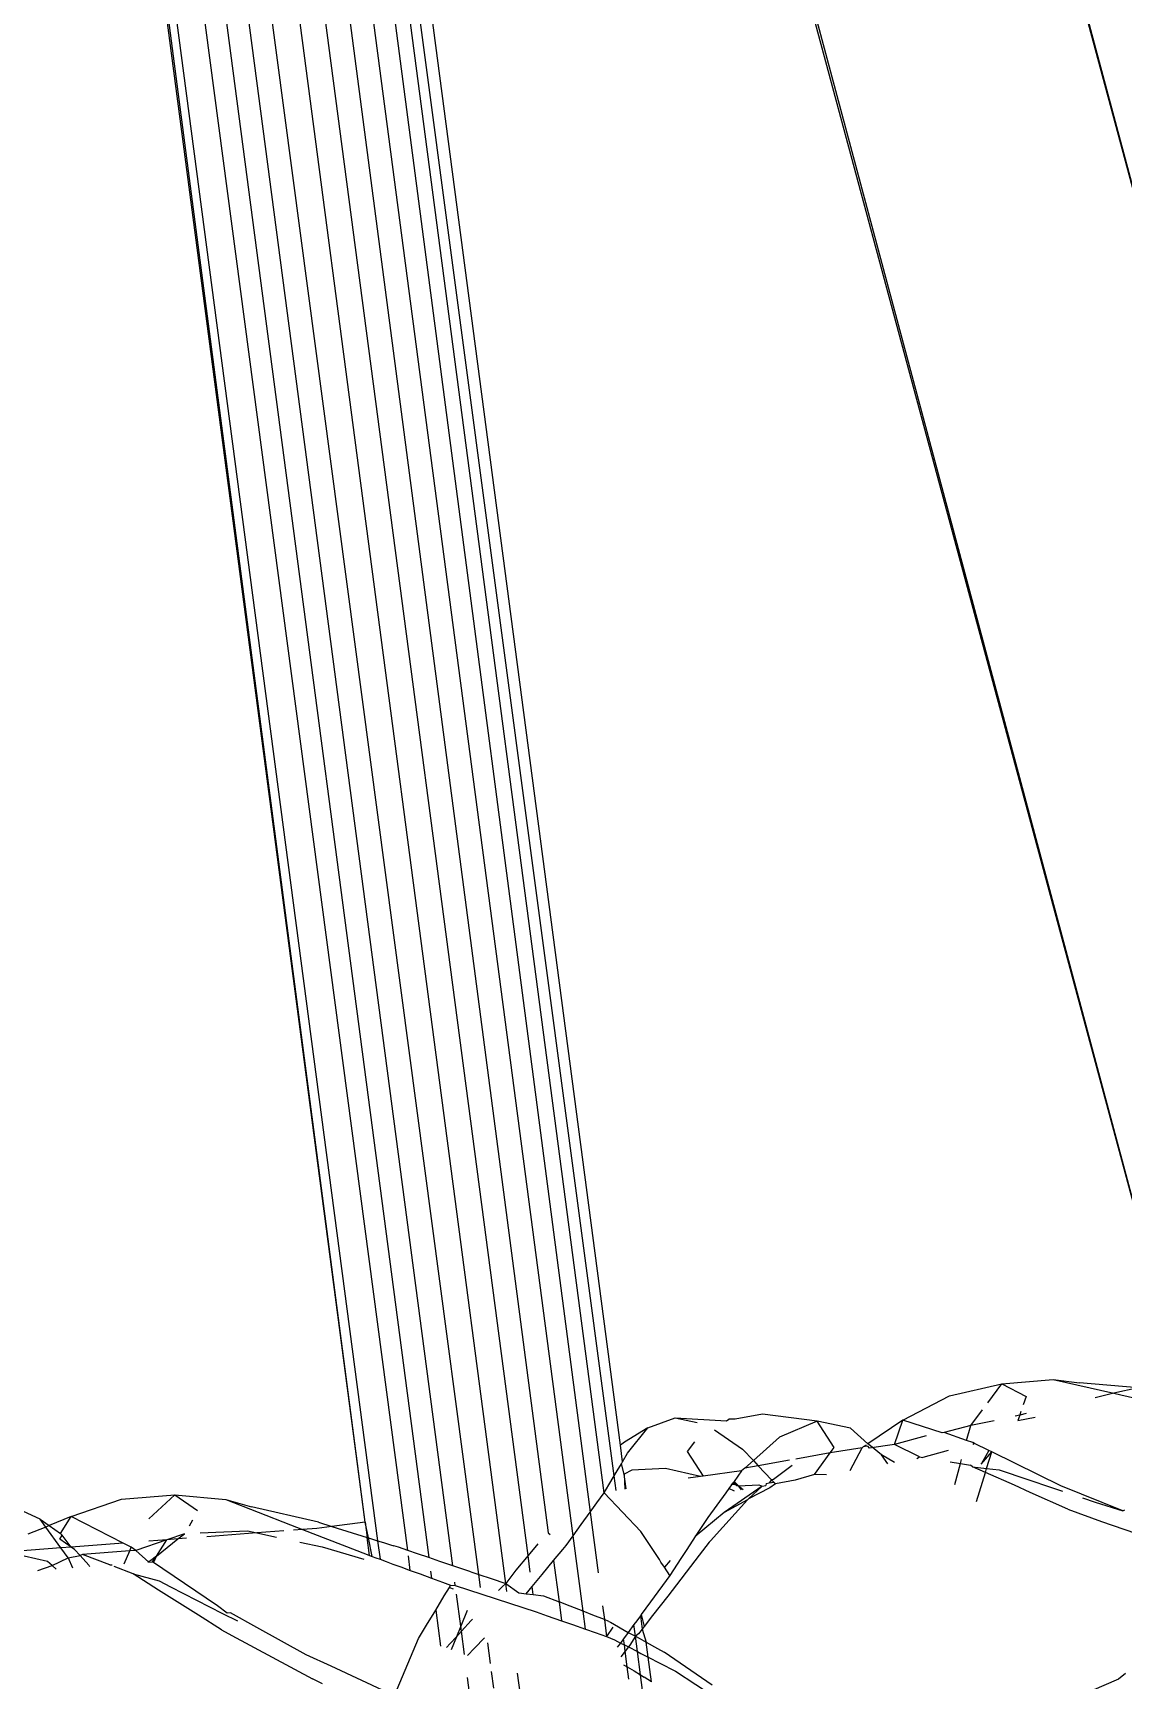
# Model space of a CAD drawing. Header units: inches. Extents: x 3324238 to 135265466, y -1036581 to 20094598.
# Drawn here: x 3354734.717 to 3354735.562, y -519091.493 to -519090.216 of the extents above; entities that cross this region are included whole.
import ezdxf

# ---------------------------------------------------------------- set-up
doc = ezdxf.new("R2010")
doc.units = ezdxf.units.IN
doc.header["$MEASUREMENT"] = 0

msp = doc.modelspace()

# ---------------------------------------------------------------- linework, layer by layer
for p, q in [((3354735.3445, -519089.4975, 0.0027), (3354735.796, -519091.1815, 0.0027)), ((3354735.796, -519091.1815, 0.0027), (3354735.3455, -519089.4975, 0.0027)), ((3354735.6064, -519091.2584, 0.0027), (3354735.1386, -519089.5201, 0.0027)), ((3354735.6064, -519091.2584, 0.0027), (3354735.14, -519089.5146, 0.0027)), ((3354734.779, -519089.5395, 0.0027), (3354735.0239, -519091.3977, 0.0027)), ((3354735.0425, -519091.404, 0.0027), (3354734.7975, -519089.5453, 0.0027)), ((3354734.7431, -519089.5588, 0.0027), (3354734.9843, -519091.3846, 0.0027)), ((3354735.0076, -519091.3921, 0.0027), (3354734.7636, -519089.55, 0.0027)), ((3354735.0627, -519091.4108, 0.0027), (3354734.8158, -519089.551, 0.0027)), ((3354735.0837, -519091.4177, 0.0027), (3354734.8386, -519089.5582, 0.0027)), ((3354735.1009, -519091.396, 0.0027), (3354734.8595, -519089.5648, 0.0027)), ((3354734.8797, -519089.5714, 0.0027), (3354735.1164, -519091.3785, 0.0027)), ((3354734.9746, -519091.3703, 0.0027), (3354734.7413, -519089.5856, 0.0027)), ((3354735.1359, -519091.3807, 0.0027), (3354734.8983, -519089.578, 0.0027)), ((3354734.9163, -519089.5845, 0.0027), (3354735.1491, -519091.3624, 0.0027)), ((3354734.9746, -519091.3703, 0.0027), (3354734.7397, -519089.5882, 0.0027)), ((3354735.1599, -519091.3474, 0.0027), (3354734.928, -519089.5874, 0.0027)), ((3354735.1677, -519091.3342, 0.0027), (3354734.9349, -519089.5871, 0.0027)), ((3354735.1724, -519091.3104, 0.0027), (3354734.9466, -519089.5976, 0.0027)), ((3354735.4276, -519091.2723, 0.0027), (3354735.4681, -519091.263, 0.0027)), ((3354735.4572, -519091.2776, 0.0027), (3354735.4681, -519091.263, 0.0027)), ((3354735.4681, -519091.263, 0.0027), (3354735.5079, -519091.2595, 0.0027)), ((3354735.4681, -519091.263, 0.0027), (3354735.4869, -519091.2727, 0.0027)), ((3354735.5079, -519091.2595, 0.0027), (3354735.5283, -519091.2623, 0.0027)), ((3354735.5079, -519091.2595, 0.0027), (3354735.5548, -519091.2703, 0.0027)), ((3354735.5737, -519091.266, 0.0027), (3354735.5283, -519091.2623, 0.0027)), ((3354735.5548, -519091.2703, 0.0027), (3354735.5404, -519091.2737, 0.0027)), ((3354735.5737, -519091.266, 0.0027), (3354735.5548, -519091.2703, 0.0027)), ((3354735.5548, -519091.2703, 0.0027), (3354735.5604, -519091.2716, 0.0027)), ((3354735.3914, -519091.2912, 0.0027), (3354735.4276, -519091.2723, 0.0027)), ((3354735.444, -519091.2953, 0.0027), (3354735.4531, -519091.2831, 0.0027)), ((3354735.4869, -519091.2727, 0.0027), (3354735.4847, -519091.2793, 0.0027)), ((3354735.5604, -519091.2716, 0.0027), (3354735.6122, -519091.2835, 0.0027)), ((3354735.1938, -519091.2972, 0.0027), (3354735.2148, -519091.2894, 0.0027)), ((3354735.2148, -519091.2894, 0.0027), (3354735.232, -519091.293, 0.0027)), ((3354735.2148, -519091.2894, 0.0027), (3354735.2546, -519091.2917, 0.0027)), ((3354735.2546, -519091.2917, 0.0027), (3354735.2565, -519091.2903, 0.0027)), ((3354735.2614, -519091.2904, 0.0027), (3354735.2565, -519091.2903, 0.0027)), ((3354735.2826, -519091.2864, 0.0027), (3354735.2614, -519091.2904, 0.0027)), ((3354735.3249, -519091.2919, 0.0027), (3354735.2826, -519091.2864, 0.0027)), ((3354735.3249, -519091.2919, 0.0027), (3354735.2957, -519091.3043, 0.0027)), ((3354735.3382, -519091.3122, 0.0027), (3354735.3249, -519091.2919, 0.0027)), ((3354735.3507, -519091.2974, 0.0027), (3354735.3249, -519091.2919, 0.0027)), ((3354735.3914, -519091.2912, 0.0027), (3354735.3641, -519091.3096, 0.0027)), ((3354735.385, -519091.3101, 0.0027), (3354735.3914, -519091.2912, 0.0027)), ((3354735.4219, -519091.301, 0.0027), (3354735.3914, -519091.2912, 0.0027)), ((3354735.444, -519091.2953, 0.0027), (3354735.4234, -519091.3007, 0.0027)), ((3354735.4408, -519091.307, 0.0027), (3354735.444, -519091.2953, 0.0027)), ((3354735.4621, -519091.2917, 0.0027), (3354735.444, -519091.2953, 0.0027)), ((3354735.4819, -519091.2872, 0.0027), (3354735.4783, -519091.288, 0.0027)), ((3354735.4819, -519091.2872, 0.0027), (3354735.4805, -519091.2913, 0.0027)), ((3354735.4805, -519091.2913, 0.0027), (3354735.4939, -519091.2888, 0.0027)), ((3354735.4829, -519091.2843, 0.0027), (3354735.4819, -519091.2872, 0.0027)), ((3354735.487, -519091.286, 0.0027), (3354735.4819, -519091.2872, 0.0027)), ((3354735.1755, -519091.3081, 0.0027), (3354735.1724, -519091.3104, 0.0027)), ((3354735.1938, -519091.2972, 0.0027), (3354735.1755, -519091.3081, 0.0027)), ((3354735.178, -519091.3168, 0.0027), (3354735.1938, -519091.2972, 0.0027)), ((3354735.23, -519091.3078, 0.0027), (3354735.2243, -519091.3155, 0.0027)), ((3354735.2455, -519091.2986, 0.0027), (3354735.267, -519091.3135, 0.0027)), ((3354735.2957, -519091.3043, 0.0027), (3354735.2755, -519091.3224, 0.0027)), ((3354735.3641, -519091.3096, 0.0027), (3354735.3507, -519091.2974, 0.0027)), ((3354735.4094, -519091.3032, 0.0027), (3354735.385, -519091.3101, 0.0027)), ((3354735.4234, -519091.3007, 0.0027), (3354735.4219, -519091.301, 0.0027)), ((3354735.4408, -519091.307, 0.0027), (3354735.4234, -519091.3007, 0.0027)), ((3354735.4455, -519091.3085, 0.0027), (3354735.4408, -519091.307, 0.0027)), ((3354735.4469, -519091.3092, 0.0027), (3354735.4455, -519091.3085, 0.0027)), ((3354735.4469, -519091.3092, 0.0027), (3354735.4455, -519091.3099, 0.0027)), ((3354735.458, -519091.3146, 0.0027), (3354735.4469, -519091.3092, 0.0027)), ((3354735.1741, -519091.3234, 0.0027), (3354735.1724, -519091.3104, 0.0027)), ((3354735.1741, -519091.3234, 0.0027), (3354735.178, -519091.3168, 0.0027)), ((3354735.2243, -519091.3155, 0.0027), (3354735.2367, -519091.3346, 0.0027)), ((3354735.267, -519091.3135, 0.0027), (3354735.2755, -519091.3224, 0.0027)), ((3354735.3036, -519091.3221, 0.0027), (3354735.2793, -519091.3265, 0.0027)), ((3354735.3351, -519091.3165, 0.0027), (3354735.3084, -519091.3213, 0.0027)), ((3354735.323, -519091.3333, 0.0027), (3354735.3351, -519091.3165, 0.0027)), ((3354735.3351, -519091.3165, 0.0027), (3354735.3382, -519091.3122, 0.0027)), ((3354735.3597, -519091.3126, 0.0027), (3354735.3351, -519091.3165, 0.0027)), ((3354735.3504, -519091.3301, 0.0027), (3354735.3597, -519091.3126, 0.0027)), ((3354735.3607, -519091.3119, 0.0027), (3354735.3597, -519091.3126, 0.0027)), ((3354735.363, -519091.3104, 0.0027), (3354735.3607, -519091.3119, 0.0027)), ((3354735.3639, -519091.3113, 0.0027), (3354735.3607, -519091.3119, 0.0027)), ((3354735.3639, -519091.3113, 0.0027), (3354735.3653, -519091.3129, 0.0027)), ((3354735.3664, -519091.3109, 0.0027), (3354735.3641, -519091.3096, 0.0027)), ((3354735.385, -519091.3101, 0.0027), (3354735.3653, -519091.3129, 0.0027)), ((3354735.3747, -519091.318, 0.0027), (3354735.3664, -519091.3109, 0.0027)), ((3354735.385, -519091.3239, 0.0027), (3354735.3747, -519091.318, 0.0027)), ((3354735.3797, -519091.3249, 0.0027), (3354735.3747, -519091.318, 0.0027)), ((3354735.4042, -519091.3196, 0.0027), (3354735.385, -519091.3101, 0.0027)), ((3354735.4023, -519091.3209, 0.0027), (3354735.4042, -519091.3196, 0.0027)), ((3354735.4042, -519091.3196, 0.0027), (3354735.4068, -519091.3201, 0.0027)), ((3354735.4265, -519091.3146, 0.0027), (3354735.4068, -519091.3201, 0.0027)), ((3354735.436, -519091.3248, 0.0027), (3354735.4369, -519091.3215, 0.0027)), ((3354735.458, -519091.3146, 0.0027), (3354735.452, -519091.3253, 0.0027)), ((3354735.452, -519091.3253, 0.0027), (3354735.4602, -519091.3157, 0.0027)), ((3354735.4563, -519091.3285, 0.0027), (3354735.4602, -519091.3157, 0.0027)), ((3354735.4602, -519091.3157, 0.0027), (3354735.458, -519091.3146, 0.0027)), ((3354735.4965, -519091.3336, 0.0027), (3354735.4602, -519091.3157, 0.0027)), ((3354735.1636, -519091.3412, 0.0027), (3354735.1677, -519091.3342, 0.0027)), ((3354735.1677, -519091.3342, 0.0027), (3354735.17, -519091.3304, 0.0027)), ((3354735.1692, -519091.3457, 0.0027), (3354735.1677, -519091.3342, 0.0027)), ((3354735.17, -519091.3304, 0.0027), (3354735.1732, -519091.3249, 0.0027)), ((3354735.1732, -519091.3249, 0.0027), (3354735.1741, -519091.3234, 0.0027)), ((3354735.1754, -519091.333, 0.0027), (3354735.1732, -519091.3249, 0.0027)), ((3354735.1812, -519091.33, 0.0027), (3354735.1754, -519091.333, 0.0027)), ((3354735.1768, -519091.3443, 0.0027), (3354735.1754, -519091.333, 0.0027)), ((3354735.1754, -519091.333, 0.0027), (3354735.1758, -519091.3445, 0.0027)), ((3354735.2075, -519091.3287, 0.0027), (3354735.1812, -519091.33, 0.0027)), ((3354735.2345, -519091.3349, 0.0027), (3354735.2075, -519091.3287, 0.0027)), ((3354735.2345, -519091.3349, 0.0027), (3354735.2249, -519091.3362, 0.0027)), ((3354735.2367, -519091.3346, 0.0027), (3354735.2345, -519091.3349, 0.0027)), ((3354735.2664, -519091.3305, 0.0027), (3354735.2367, -519091.3346, 0.0027)), ((3354735.2664, -519091.3305, 0.0027), (3354735.2605, -519091.3387, 0.0027)), ((3354735.2688, -519091.3283, 0.0027), (3354735.2664, -519091.3305, 0.0027)), ((3354735.2755, -519091.3224, 0.0027), (3354735.2688, -519091.3283, 0.0027)), ((3354735.2793, -519091.3265, 0.0027), (3354735.2688, -519091.3283, 0.0027)), ((3354735.2755, -519091.3224, 0.0027), (3354735.2793, -519091.3265, 0.0027)), ((3354735.2793, -519091.3265, 0.0027), (3354735.2895, -519091.3374, 0.0027)), ((3354735.3055, -519091.3264, 0.0027), (3354735.2912, -519091.3372, 0.0027)), ((3354735.323, -519091.3333, 0.0027), (3354735.308, -519091.3377, 0.0027)), ((3354735.3323, -519091.3334, 0.0027), (3354735.323, -519091.3333, 0.0027)), ((3354735.4281, -519091.3235, 0.0027), (3354735.436, -519091.3248, 0.0027)), ((3354735.4316, -519091.3409, 0.0027), (3354735.436, -519091.3248, 0.0027)), ((3354735.436, -519091.3248, 0.0027), (3354735.4437, -519091.326, 0.0027)), ((3354735.4454, -519091.3272, 0.0027), (3354735.4437, -519091.326, 0.0027)), ((3354735.4454, -519091.3272, 0.0027), (3354735.4563, -519091.3285, 0.0027)), ((3354735.4553, -519091.3316, 0.0027), (3354735.4454, -519091.3272, 0.0027)), ((3354735.4485, -519091.3542, 0.0027), (3354735.4553, -519091.3316, 0.0027)), ((3354735.4553, -519091.3316, 0.0027), (3354735.4563, -519091.3285, 0.0027)), ((3354735.4778, -519091.3416, 0.0027), (3354735.4553, -519091.3316, 0.0027)), ((3354735.4563, -519091.3285, 0.0027), (3354735.466, -519091.3296, 0.0027)), ((3354735.466, -519091.3296, 0.0027), (3354735.4882, -519091.3371, 0.0027)), ((3354735.5137, -519091.342, 0.0027), (3354735.4965, -519091.3336, 0.0027)), ((3354735.1542, -519091.3553, 0.0027), (3354735.1599, -519091.3474, 0.0027)), ((3354735.1599, -519091.3474, 0.0027), (3354735.1636, -519091.3412, 0.0027)), ((3354735.1884, -519091.3775, 0.0027), (3354735.1599, -519091.3474, 0.0027)), ((3354735.2541, -519091.3474, 0.0027), (3354735.2401, -519091.3667, 0.0027)), ((3354735.2824, -519091.3423, 0.0027), (3354735.2529, -519091.3626, 0.0027)), ((3354735.2564, -519091.3442, 0.0027), (3354735.2541, -519091.3474, 0.0027)), ((3354735.2586, -519091.3412, 0.0027), (3354735.2564, -519091.3442, 0.0027)), ((3354735.2608, -519091.3462, 0.0027), (3354735.2564, -519091.3442, 0.0027)), ((3354735.2586, -519091.3412, 0.0027), (3354735.2598, -519091.3396, 0.0027)), ((3354735.2613, -519091.3409, 0.0027), (3354735.2586, -519091.3412, 0.0027)), ((3354735.2605, -519091.3387, 0.0027), (3354735.2598, -519091.3396, 0.0027)), ((3354735.2598, -519091.3396, 0.0027), (3354735.2613, -519091.3409, 0.0027)), ((3354735.2605, -519091.3387, 0.0027), (3354735.2613, -519091.3409, 0.0027)), ((3354735.2605, -519091.3387, 0.0027), (3354735.2641, -519091.342, 0.0027)), ((3354735.2626, -519091.342, 0.0027), (3354735.2613, -519091.3409, 0.0027)), ((3354735.2641, -519091.342, 0.0027), (3354735.2626, -519091.342, 0.0027)), ((3354735.2641, -519091.342, 0.0027), (3354735.2798, -519091.3413, 0.0027)), ((3354735.2662, -519091.3452, 0.0027), (3354735.2641, -519091.342, 0.0027)), ((3354735.2641, -519091.342, 0.0027), (3354735.2675, -519091.345, 0.0027)), ((3354735.2824, -519091.3423, 0.0027), (3354735.2717, -519091.3521, 0.0027)), ((3354735.2883, -519091.3436, 0.0027), (3354735.2717, -519091.3521, 0.0027)), ((3354735.2798, -519091.3413, 0.0027), (3354735.2824, -519091.3423, 0.0027)), ((3354735.2824, -519091.3423, 0.0027), (3354735.2852, -519091.3418, 0.0027)), ((3354735.2853, -519091.3403, 0.0027), (3354735.2852, -519091.3418, 0.0027)), ((3354735.2853, -519091.3403, 0.0027), (3354735.2878, -519091.3398, 0.0027)), ((3354735.2895, -519091.3374, 0.0027), (3354735.2878, -519091.3398, 0.0027)), ((3354735.2878, -519091.3398, 0.0027), (3354735.2914, -519091.3391, 0.0027)), ((3354735.2926, -519091.3405, 0.0027), (3354735.2883, -519091.3436, 0.0027)), ((3354735.2912, -519091.3372, 0.0027), (3354735.2895, -519091.3374, 0.0027)), ((3354735.2895, -519091.3374, 0.0027), (3354735.2914, -519091.3391, 0.0027)), ((3354735.2914, -519091.3391, 0.0027), (3354735.2926, -519091.3405, 0.0027)), ((3354735.308, -519091.3377, 0.0027), (3354735.2926, -519091.3405, 0.0027)), ((3354735.4901, -519091.3471, 0.0027), (3354735.4778, -519091.3416, 0.0027)), ((3354735.4882, -519091.3371, 0.0027), (3354735.5065, -519091.3433, 0.0027)), ((3354735.5193, -519091.3601, 0.0027), (3354735.4901, -519091.3471, 0.0027)), ((3354735.5065, -519091.3433, 0.0027), (3354735.515, -519091.3462, 0.0027)), ((3354735.5618, -519091.3613, 0.0027), (3354735.5137, -519091.342, 0.0027)), ((3354734.7227, -519091.368, 0.0027), (3354734.6998, -519091.3572, 0.0027)), ((3354734.7469, -519091.3659, 0.0027), (3354734.7857, -519091.3525, 0.0027)), ((3354734.7857, -519091.3525, 0.0027), (3354734.8272, -519091.349, 0.0027)), ((3354734.8071, -519091.3676, 0.0027), (3354734.8272, -519091.349, 0.0027)), ((3354734.8272, -519091.349, 0.0027), (3354734.8446, -519091.3612, 0.0027)), ((3354734.8272, -519091.349, 0.0027), (3354734.8667, -519091.3526, 0.0027)), ((3354734.8667, -519091.3526, 0.0027), (3354734.8865, -519091.3583, 0.0027)), ((3354734.8667, -519091.3526, 0.0027), (3354734.9168, -519091.3722, 0.0027)), ((3354734.9385, -519091.3703, 0.0027), (3354734.8865, -519091.3583, 0.0027)), ((3354735.1491, -519091.3624, 0.0027), (3354735.1542, -519091.3553, 0.0027)), ((3354735.2709, -519091.3529, 0.0027), (3354735.2423, -519091.3846, 0.0027)), ((3354735.2709, -519091.3529, 0.0027), (3354735.2529, -519091.3626, 0.0027)), ((3354735.2717, -519091.3521, 0.0027), (3354735.2709, -519091.3529, 0.0027)), ((3354735.5193, -519091.3601, 0.0027), (3354735.5454, -519091.3696, 0.0027)), ((3354735.5305, -519091.3514, 0.0027), (3354735.5404, -519091.3548, 0.0027)), ((3354735.5404, -519091.3548, 0.0027), (3354735.5618, -519091.3613, 0.0027)), ((3354735.5618, -519091.3613, 0.0027), (3354735.5633, -519091.3606, 0.0027)), ((3354734.7227, -519091.368, 0.0027), (3354734.7298, -519091.3729, 0.0027)), ((3354734.7271, -519091.374, 0.0027), (3354734.7227, -519091.368, 0.0027)), ((3354734.7298, -519091.3729, 0.0027), (3354734.7271, -519091.374, 0.0027)), ((3354734.7469, -519091.3659, 0.0027), (3354734.7298, -519091.3729, 0.0027)), ((3354734.7298, -519091.3729, 0.0027), (3354734.7385, -519091.3789, 0.0027)), ((3354734.7385, -519091.3789, 0.0027), (3354734.7469, -519091.3659, 0.0027)), ((3354734.7872, -519091.3864, 0.0027), (3354734.7469, -519091.3659, 0.0027)), ((3354734.8407, -519091.3687, 0.0027), (3354734.8382, -519091.3734, 0.0027)), ((3354734.9168, -519091.3722, 0.0027), (3354734.9261, -519091.3758, 0.0027)), ((3354734.9385, -519091.3703, 0.0027), (3354734.9488, -519091.3735, 0.0027)), ((3354734.9746, -519091.3703, 0.0027), (3354734.9488, -519091.3735, 0.0027)), ((3354734.9771, -519091.3823, 0.0027), (3354734.9746, -519091.3703, 0.0027)), ((3354734.9746, -519091.3703, 0.0027), (3354734.9761, -519091.382, 0.0027)), ((3354735.1359, -519091.3807, 0.0027), (3354735.1421, -519091.3721, 0.0027)), ((3354735.1421, -519091.3721, 0.0027), (3354735.1491, -519091.3624, 0.0027)), ((3354735.1491, -519091.3624, 0.0027), (3354735.1553, -519091.4094, 0.0027)), ((3354735.2529, -519091.3626, 0.0027), (3354735.2305, -519091.3813, 0.0027)), ((3354735.2401, -519091.3667, 0.0027), (3354735.2305, -519091.3813, 0.0027)), ((3354735.5454, -519091.3696, 0.0027), (3354735.5914, -519091.3855, 0.0027)), ((3354734.7271, -519091.374, 0.0027), (3354734.7131, -519091.3796, 0.0027)), ((3354734.7388, -519091.3901, 0.0027), (3354734.7271, -519091.374, 0.0027)), ((3354734.738, -519091.3835, 0.0027), (3354734.7397, -519091.3802, 0.0027)), ((3354734.7469, -519091.3895, 0.0027), (3354734.738, -519091.3835, 0.0027)), ((3354734.7397, -519091.3802, 0.0027), (3354734.7385, -519091.3789, 0.0027)), ((3354734.7469, -519091.3895, 0.0027), (3354734.7397, -519091.3802, 0.0027)), ((3354734.8209, -519091.3839, 0.0027), (3354734.7969, -519091.3921, 0.0027)), ((3354734.8209, -519091.3839, 0.0027), (3354734.8071, -519091.3849, 0.0027)), ((3354734.8129, -519091.3965, 0.0027), (3354734.8295, -519091.3832, 0.0027)), ((3354734.8129, -519091.3965, 0.0027), (3354734.8209, -519091.3839, 0.0027)), ((3354734.8345, -519091.3792, 0.0027), (3354734.8209, -519091.3839, 0.0027)), ((3354734.8295, -519091.3832, 0.0027), (3354734.8209, -519091.3839, 0.0027)), ((3354734.8295, -519091.3832, 0.0027), (3354734.8345, -519091.3792, 0.0027)), ((3354734.8361, -519091.3827, 0.0027), (3354734.8295, -519091.3832, 0.0027)), ((3354734.8468, -519091.3785, 0.0027), (3354734.8834, -519091.377, 0.0027)), ((3354734.8906, -519091.3786, 0.0027), (3354734.8519, -519091.3815, 0.0027)), ((3354734.8834, -519091.377, 0.0027), (3354734.8906, -519091.3786, 0.0027)), ((3354734.9115, -519091.377, 0.0027), (3354734.8906, -519091.3786, 0.0027)), ((3354734.8906, -519091.3786, 0.0027), (3354734.906, -519091.3818, 0.0027)), ((3354734.9261, -519091.3758, 0.0027), (3354734.919, -519091.3764, 0.0027)), ((3354734.9239, -519091.3856, 0.0027), (3354734.9413, -519091.3893, 0.0027)), ((3354734.9373, -519091.375, 0.0027), (3354734.9261, -519091.3758, 0.0027)), ((3354734.9261, -519091.3758, 0.0027), (3354734.9762, -519091.3954, 0.0027)), ((3354734.9488, -519091.3735, 0.0027), (3354734.9373, -519091.375, 0.0027)), ((3354734.9488, -519091.3735, 0.0027), (3354734.9761, -519091.382, 0.0027)), ((3354734.978, -519091.396, 0.0027), (3354734.9761, -519091.382, 0.0027)), ((3354734.9761, -519091.382, 0.0027), (3354734.9771, -519091.3823, 0.0027)), ((3354734.98, -519091.3968, 0.0027), (3354734.9771, -519091.3823, 0.0027)), ((3354734.9771, -519091.3823, 0.0027), (3354734.981, -519091.3836, 0.0027)), ((3354734.981, -519091.3836, 0.0027), (3354734.9843, -519091.3846, 0.0027)), ((3354734.9843, -519091.3846, 0.0027), (3354734.9862, -519091.399, 0.0027)), ((3354734.9843, -519091.3846, 0.0027), (3354734.9889, -519091.386, 0.0027)), ((3354734.9889, -519091.386, 0.0027), (3354734.9942, -519091.3877, 0.0027)), ((3354735.1164, -519091.3785, 0.0027), (3354735.118, -519091.3797, 0.0027)), ((3354735.1304, -519091.3883, 0.0027), (3354735.1359, -519091.3807, 0.0027)), ((3354735.1437, -519091.4393, 0.0027), (3354735.1359, -519091.3807, 0.0027)), ((3354735.2027, -519091.3992, 0.0027), (3354735.1884, -519091.3775, 0.0027)), ((3354735.2305, -519091.3813, 0.0027), (3354735.224, -519091.3913, 0.0027)), ((3354735.2412, -519091.3858, 0.0027), (3354735.2335, -519091.3958, 0.0027)), ((3354735.2423, -519091.3846, 0.0027), (3354735.2412, -519091.3858, 0.0027)), ((3354734.7285, -519091.4006, 0.0027), (3354734.7014, -519091.3944, 0.0027)), ((3354734.7388, -519091.3901, 0.0027), (3354734.7026, -519091.3929, 0.0027)), ((3354734.732, -519091.4038, 0.0027), (3354734.7444, -519091.3979, 0.0027)), ((3354734.7469, -519091.3895, 0.0027), (3354734.7388, -519091.3901, 0.0027)), ((3354734.7444, -519091.3979, 0.0027), (3354734.7388, -519091.3901, 0.0027)), ((3354734.7444, -519091.3979, 0.0027), (3354734.7538, -519091.3961, 0.0027)), ((3354734.7444, -519091.3979, 0.0027), (3354734.7477, -519091.4056, 0.0027)), ((3354734.7872, -519091.3864, 0.0027), (3354734.7469, -519091.3895, 0.0027)), ((3354734.7495, -519091.3913, 0.0027), (3354734.7469, -519091.3895, 0.0027)), ((3354734.7538, -519091.3961, 0.0027), (3354734.7495, -519091.3913, 0.0027)), ((3354734.7557, -519091.3954, 0.0027), (3354734.7538, -519091.3961, 0.0027)), ((3354734.7605, -519091.4036, 0.0027), (3354734.7538, -519091.3961, 0.0027)), ((3354734.7922, -519091.3925, 0.0027), (3354734.7557, -519091.3954, 0.0027)), ((3354734.7767, -519091.4034, 0.0027), (3354734.7557, -519091.3954, 0.0027)), ((3354734.7934, -519091.3896, 0.0027), (3354734.7872, -519091.3864, 0.0027)), ((3354734.7878, -519091.4026, 0.0027), (3354734.7922, -519091.3925, 0.0027)), ((3354734.7922, -519091.3925, 0.0027), (3354734.7934, -519091.3896, 0.0027)), ((3354734.7969, -519091.3921, 0.0027), (3354734.7922, -519091.3925, 0.0027)), ((3354734.7969, -519091.3921, 0.0027), (3354734.7934, -519091.3896, 0.0027)), ((3354734.8071, -519091.4011, 0.0027), (3354734.7969, -519091.3921, 0.0027)), ((3354734.8129, -519091.3965, 0.0027), (3354734.8085, -519091.4, 0.0027)), ((3354734.8099, -519091.4009, 0.0027), (3354734.8129, -519091.3965, 0.0027)), ((3354734.811, -519091.4008, 0.0027), (3354734.8129, -519091.3965, 0.0027)), ((3354734.9413, -519091.3893, 0.0027), (3354734.9735, -519091.3989, 0.0027)), ((3354734.9762, -519091.3954, 0.0027), (3354734.978, -519091.396, 0.0027)), ((3354734.978, -519091.396, 0.0027), (3354734.98, -519091.3968, 0.0027)), ((3354734.98, -519091.3968, 0.0027), (3354734.9829, -519091.3978, 0.0027)), ((3354734.9829, -519091.3978, 0.0027), (3354734.9862, -519091.399, 0.0027)), ((3354734.9942, -519091.3877, 0.0027), (3354734.9968, -519091.3885, 0.0027)), ((3354735.0004, -519091.3897, 0.0027), (3354734.9968, -519091.3885, 0.0027)), ((3354735.0076, -519091.3921, 0.0027), (3354735.0004, -519091.3897, 0.0027)), ((3354735.0152, -519091.3947, 0.0027), (3354735.0076, -519091.3921, 0.0027)), ((3354735.0096, -519091.4076, 0.0027), (3354735.0081, -519091.3963, 0.0027)), ((3354735.0239, -519091.3977, 0.0027), (3354735.0152, -519091.3947, 0.0027)), ((3354735.0325, -519091.4006, 0.0027), (3354735.0239, -519091.3977, 0.0027)), ((3354735.1009, -519091.396, 0.0027), (3354735.0915, -519091.4074, 0.0027)), ((3354735.1085, -519091.3869, 0.0027), (3354735.1009, -519091.396, 0.0027)), ((3354735.1026, -519091.409, 0.0027), (3354735.1009, -519091.396, 0.0027)), ((3354735.1207, -519091.4, 0.0027), (3354735.1278, -519091.3915, 0.0027)), ((3354735.1278, -519091.3915, 0.0027), (3354735.1304, -519091.3883, 0.0027)), ((3354735.2335, -519091.3958, 0.0027), (3354735.2092, -519091.4275, 0.0027)), ((3354735.2194, -519091.3984, 0.0027), (3354735.2108, -519091.4116, 0.0027)), ((3354735.224, -519091.3913, 0.0027), (3354735.2194, -519091.3984, 0.0027)), ((3354734.7209, -519091.4077, 0.0027), (3354734.732, -519091.4038, 0.0027)), ((3354734.732, -519091.4038, 0.0027), (3354734.7285, -519091.4006, 0.0027)), ((3354734.7351, -519091.4066, 0.0027), (3354734.732, -519091.4038, 0.0027)), ((3354734.7605, -519091.4036, 0.0027), (3354734.761, -519091.4046, 0.0027)), ((3354734.7767, -519091.4034, 0.0027), (3354734.7785, -519091.4033, 0.0027)), ((3354734.7949, -519091.4103, 0.0027), (3354734.7802, -519091.4047, 0.0027)), ((3354734.7949, -519091.4103, 0.0027), (3354734.8149, -519091.4158, 0.0027)), ((3354734.8146, -519091.4228, 0.0027), (3354734.7949, -519091.4103, 0.0027)), ((3354734.8085, -519091.4, 0.0027), (3354734.806, -519091.4012, 0.0027)), ((3354734.8071, -519091.4011, 0.0027), (3354734.8099, -519091.4009, 0.0027)), ((3354734.8347, -519091.4177, 0.0027), (3354734.8099, -519091.4009, 0.0027)), ((3354734.9862, -519091.399, 0.0027), (3354734.9908, -519091.4007, 0.0027)), ((3354734.9908, -519091.4007, 0.0027), (3354734.9962, -519091.4027, 0.0027)), ((3354734.9962, -519091.4027, 0.0027), (3354735.0024, -519091.4049, 0.0027)), ((3354735.0024, -519091.4049, 0.0027), (3354735.0096, -519091.4076, 0.0027)), ((3354735.0096, -519091.4076, 0.0027), (3354735.0172, -519091.4103, 0.0027)), ((3354735.0172, -519091.4103, 0.0027), (3354735.026, -519091.4135, 0.0027)), ((3354735.0253, -519091.4081, 0.0027), (3354735.026, -519091.4135, 0.0027)), ((3354735.0425, -519091.404, 0.0027), (3354735.0325, -519091.4006, 0.0027)), ((3354735.0518, -519091.4072, 0.0027), (3354735.0425, -519091.404, 0.0027)), ((3354735.0565, -519091.4088, 0.0027), (3354735.0518, -519091.4072, 0.0027)), ((3354735.0565, -519091.4088, 0.0027), (3354735.0627, -519091.4108, 0.0027)), ((3354735.0627, -519091.4108, 0.0027), (3354735.0723, -519091.414, 0.0027)), ((3354735.064, -519091.4208, 0.0027), (3354735.0627, -519091.4108, 0.0027)), ((3354735.0915, -519091.4074, 0.0027), (3354735.0837, -519091.4177, 0.0027)), ((3354735.104, -519091.4201, 0.0027), (3354735.1117, -519091.4109, 0.0027)), ((3354735.1117, -519091.4109, 0.0027), (3354735.1207, -519091.4, 0.0027)), ((3354735.1207, -519091.4, 0.0027), (3354735.1249, -519091.432, 0.0027)), ((3354735.2108, -519091.4116, 0.0027), (3354735.1958, -519091.432, 0.0027)), ((3354735.2039, -519091.4011, 0.0027), (3354735.2027, -519091.3992, 0.0027)), ((3354735.2066, -519091.4052, 0.0027), (3354735.2039, -519091.4011, 0.0027)), ((3354735.211, -519091.3999, 0.0027), (3354735.2066, -519091.4052, 0.0027)), ((3354735.2108, -519091.4116, 0.0027), (3354735.2066, -519091.4052, 0.0027)), ((3354734.8454, -519091.4424, 0.0027), (3354734.8146, -519091.4228, 0.0027)), ((3354734.8149, -519091.4158, 0.0027), (3354734.8239, -519091.4204, 0.0027)), ((3354734.8239, -519091.4204, 0.0027), (3354734.8642, -519091.441, 0.0027)), ((3354734.8603, -519091.435, 0.0027), (3354734.8347, -519091.4177, 0.0027)), ((3354735.026, -519091.4135, 0.0027), (3354735.0346, -519091.4166, 0.0027)), ((3354735.0346, -519091.4166, 0.0027), (3354735.0409, -519091.419, 0.0027)), ((3354735.0359, -519091.4273, 0.0027), (3354735.0399, -519091.4208, 0.0027)), ((3354735.0399, -519091.4208, 0.0027), (3354735.0409, -519091.419, 0.0027)), ((3354735.0399, -519091.4208, 0.0027), (3354735.0428, -519091.4218, 0.0027)), ((3354735.0409, -519091.419, 0.0027), (3354735.0445, -519091.4194, 0.0027)), ((3354735.0445, -519091.4194, 0.0027), (3354735.0442, -519091.4168, 0.0027)), ((3354735.0445, -519091.4194, 0.0027), (3354735.1072, -519091.4398, 0.0027)), ((3354735.0723, -519091.414, 0.0027), (3354735.0837, -519091.4177, 0.0027)), ((3354735.0808, -519091.4204, 0.0027), (3354735.0781, -519091.4233, 0.0027)), ((3354735.0837, -519091.4177, 0.0027), (3354735.0808, -519091.4204, 0.0027)), ((3354735.0845, -519091.424, 0.0027), (3354735.0837, -519091.4177, 0.0027)), ((3354735.0837, -519091.4177, 0.0027), (3354735.0938, -519091.4251, 0.0027)), ((3354735.0993, -519091.4258, 0.0027), (3354735.104, -519091.4201, 0.0027)), ((3354735.1049, -519091.4264, 0.0027), (3354735.104, -519091.4201, 0.0027)), ((3354734.8677, -519091.4407, 0.0027), (3354734.8603, -519091.435, 0.0027)), ((3354735.0293, -519091.4384, 0.0027), (3354735.0359, -519091.4273, 0.0027)), ((3354735.0487, -519091.4508, 0.0027), (3354735.0454, -519091.4259, 0.0027)), ((3354735.0938, -519091.4251, 0.0027), (3354735.0957, -519091.4253, 0.0027)), ((3354735.0957, -519091.4253, 0.0027), (3354735.0993, -519091.4258, 0.0027)), ((3354735.0993, -519091.4258, 0.0027), (3354735.1049, -519091.4264, 0.0027)), ((3354735.1049, -519091.4264, 0.0027), (3354735.1129, -519091.4273, 0.0027)), ((3354735.1129, -519091.4273, 0.0027), (3354735.1249, -519091.432, 0.0027)), ((3354735.1249, -519091.432, 0.0027), (3354735.1268, -519091.4467, 0.0027)), ((3354735.1334, -519091.4353, 0.0027), (3354735.1249, -519091.432, 0.0027)), ((3354735.1437, -519091.4393, 0.0027), (3354735.1334, -519091.4353, 0.0027)), ((3354735.1587, -519091.435, 0.0027), (3354735.1601, -519091.4457, 0.0027)), ((3354735.1958, -519091.432, 0.0027), (3354735.1886, -519091.4418, 0.0027)), ((3354735.2092, -519091.4275, 0.0027), (3354735.1974, -519091.4426, 0.0027)), ((3354734.8632, -519091.4537, 0.0027), (3354734.8454, -519091.4424, 0.0027)), ((3354734.8642, -519091.441, 0.0027), (3354734.8756, -519091.4468, 0.0027)), ((3354734.8703, -519091.4405, 0.0027), (3354734.8677, -519091.4407, 0.0027)), ((3354734.8906, -519091.4518, 0.0027), (3354734.8703, -519091.4405, 0.0027)), ((3354735.0223, -519091.4501, 0.0027), (3354735.0293, -519091.4384, 0.0027)), ((3354735.0293, -519091.4384, 0.0027), (3354735.0329, -519091.4663, 0.0027)), ((3354735.0536, -519091.4386, 0.0027), (3354735.0487, -519091.4508, 0.0027)), ((3354735.0568, -519091.4465, 0.0027), (3354735.0492, -519091.4548, 0.0027)), ((3354735.0579, -519091.4454, 0.0027), (3354735.0568, -519091.4465, 0.0027)), ((3354735.1072, -519091.4398, 0.0027), (3354735.1157, -519091.4428, 0.0027)), ((3354735.1157, -519091.4428, 0.0027), (3354735.1268, -519091.4467, 0.0027)), ((3354735.1268, -519091.4467, 0.0027), (3354735.1352, -519091.4496, 0.0027)), ((3354735.1352, -519091.4496, 0.0027), (3354735.1455, -519091.4532, 0.0027)), ((3354735.1455, -519091.4532, 0.0027), (3354735.1437, -519091.4393, 0.0027)), ((3354735.1511, -519091.4422, 0.0027), (3354735.1437, -519091.4393, 0.0027)), ((3354735.1601, -519091.4457, 0.0027), (3354735.1511, -519091.4422, 0.0027)), ((3354735.1601, -519091.4457, 0.0027), (3354735.1618, -519091.4589, 0.0027)), ((3354735.1636, -519091.4471, 0.0027), (3354735.1601, -519091.4457, 0.0027)), ((3354735.1636, -519091.4471, 0.0027), (3354735.1648, -519091.4478, 0.0027)), ((3354735.1648, -519091.4478, 0.0027), (3354735.1784, -519091.4557, 0.0027)), ((3354735.1829, -519091.4496, 0.0027), (3354735.1784, -519091.4557, 0.0027)), ((3354735.1851, -519091.4466, 0.0027), (3354735.1829, -519091.4496, 0.0027)), ((3354735.1841, -519091.4585, 0.0027), (3354735.1829, -519091.4496, 0.0027)), ((3354735.1879, -519091.4429, 0.0027), (3354735.1851, -519091.4466, 0.0027)), ((3354735.1886, -519091.4418, 0.0027), (3354735.1879, -519091.4429, 0.0027)), ((3354735.1879, -519091.4429, 0.0027), (3354735.1893, -519091.4531, 0.0027)), ((3354735.1886, -519091.4418, 0.0027), (3354735.1909, -519091.451, 0.0027)), ((3354735.1974, -519091.4426, 0.0027), (3354735.1909, -519091.451, 0.0027)), ((3354734.8632, -519091.4537, 0.0027), (3354734.8712, -519091.458, 0.0027)), ((3354734.8712, -519091.458, 0.0027), (3354734.9338, -519091.4917, 0.0027)), ((3354734.929, -519091.473, 0.0027), (3354734.8906, -519091.4518, 0.0027)), ((3354734.9973, -519091.5047, 0.0027), (3354735.016, -519091.4605, 0.0027)), ((3354735.016, -519091.4605, 0.0027), (3354735.0223, -519091.4501, 0.0027)), ((3354735.0454, -519091.459, 0.0027), (3354735.0406, -519091.4642, 0.0027)), ((3354735.0454, -519091.459, 0.0027), (3354735.0413, -519091.4692, 0.0027)), ((3354735.0487, -519091.4508, 0.0027), (3354735.0454, -519091.459, 0.0027)), ((3354735.0492, -519091.4548, 0.0027), (3354735.0454, -519091.459, 0.0027)), ((3354735.0492, -519091.4548, 0.0027), (3354735.0487, -519091.4508, 0.0027)), ((3354735.0516, -519091.4728, 0.0027), (3354735.0492, -519091.4548, 0.0027)), ((3354735.0595, -519091.4678, 0.0027), (3354735.0672, -519091.4599, 0.0027)), ((3354735.1455, -519091.4532, 0.0027), (3354735.1528, -519091.4557, 0.0027)), ((3354735.1528, -519091.4557, 0.0027), (3354735.1618, -519091.4589, 0.0027)), ((3354735.1666, -519091.4516, 0.0027), (3354735.1618, -519091.4589, 0.0027)), ((3354735.1618, -519091.4589, 0.0027), (3354735.1678, -519091.4614, 0.0027)), ((3354735.1678, -519091.4614, 0.0027), (3354735.1724, -519091.4639, 0.0027)), ((3354735.1748, -519091.4606, 0.0027), (3354735.1724, -519091.4639, 0.0027)), ((3354735.1784, -519091.4557, 0.0027), (3354735.1748, -519091.4606, 0.0027)), ((3354735.1755, -519091.4653, 0.0027), (3354735.1748, -519091.4606, 0.0027)), ((3354735.1784, -519091.4557, 0.0027), (3354735.1841, -519091.4585, 0.0027)), ((3354735.1841, -519091.4585, 0.0027), (3354735.1797, -519091.4655, 0.0027)), ((3354735.1864, -519091.4568, 0.0027), (3354735.1841, -519091.4585, 0.0027)), ((3354735.1841, -519091.4585, 0.0027), (3354735.1869, -519091.4601, 0.0027)), ((3354735.1856, -519091.4705, 0.0027), (3354735.1841, -519091.4585, 0.0027)), ((3354735.1893, -519091.4531, 0.0027), (3354735.1864, -519091.4568, 0.0027)), ((3354735.1869, -519091.4601, 0.0027), (3354735.1925, -519091.4632, 0.0027)), ((3354735.1909, -519091.451, 0.0027), (3354735.1893, -519091.4531, 0.0027)), ((3354735.1893, -519091.4531, 0.0027), (3354735.1925, -519091.4632, 0.0027)), ((3354734.9482, -519091.4819, 0.0027), (3354734.929, -519091.473, 0.0027)), ((3354735.0406, -519091.4642, 0.0027), (3354735.0376, -519091.4675, 0.0027)), ((3354735.0539, -519091.4736, 0.0027), (3354735.0595, -519091.4678, 0.0027)), ((3354735.0718, -519091.4798, 0.0027), (3354735.0697, -519091.4637, 0.0027)), ((3354735.1724, -519091.4639, 0.0027), (3354735.1699, -519091.467, 0.0027)), ((3354735.1724, -519091.4639, 0.0027), (3354735.1755, -519091.4653, 0.0027)), ((3354735.1761, -519091.4701, 0.0027), (3354735.1727, -519091.4746, 0.0027)), ((3354735.1761, -519091.4701, 0.0027), (3354735.1755, -519091.4653, 0.0027)), ((3354735.1755, -519091.4653, 0.0027), (3354735.1786, -519091.4669, 0.0027)), ((3354735.1786, -519091.4669, 0.0027), (3354735.1761, -519091.4701, 0.0027)), ((3354735.1777, -519091.4824, 0.0027), (3354735.1761, -519091.4701, 0.0027)), ((3354735.1797, -519091.4655, 0.0027), (3354735.1786, -519091.4669, 0.0027)), ((3354735.1786, -519091.4669, 0.0027), (3354735.1856, -519091.4705, 0.0027)), ((3354735.188, -519091.4886, 0.0027), (3354735.1856, -519091.4705, 0.0027)), ((3354735.1856, -519091.4705, 0.0027), (3354735.1884, -519091.4719, 0.0027)), ((3354735.1884, -519091.4719, 0.0027), (3354735.194, -519091.4748, 0.0027)), ((3354735.1925, -519091.4632, 0.0027), (3354735.2013, -519091.4681, 0.0027)), ((3354735.194, -519091.4748, 0.0027), (3354735.1925, -519091.4632, 0.0027)), ((3354735.1966, -519091.4939, 0.0027), (3354735.194, -519091.4748, 0.0027)), ((3354735.194, -519091.4748, 0.0027), (3354735.2031, -519091.4794, 0.0027)), ((3354735.2013, -519091.4681, 0.0027), (3354735.2064, -519091.471, 0.0027)), ((3354735.2437, -519091.4965, 0.0027), (3354735.2064, -519091.471, 0.0027)), ((3354734.992, -519091.5023, 0.0027), (3354734.9482, -519091.4819, 0.0027)), ((3354735.0743, -519091.4989, 0.0027), (3354735.0726, -519091.4859, 0.0027)), ((3354735.0963, -519091.5134, 0.0027), (3354735.0928, -519091.4872, 0.0027)), ((3354735.1749, -519091.4808, 0.0027), (3354735.1777, -519091.4824, 0.0027)), ((3354735.179, -519091.4919, 0.0027), (3354735.1777, -519091.4824, 0.0027)), ((3354735.1777, -519091.4824, 0.0027), (3354735.183, -519091.4854, 0.0027)), ((3354735.183, -519091.4854, 0.0027), (3354735.188, -519091.4886, 0.0027)), ((3354735.2031, -519091.4794, 0.0027), (3354735.2152, -519091.4856, 0.0027)), ((3354735.2152, -519091.4856, 0.0027), (3354735.2468, -519091.5063, 0.0027)), ((3354735.5639, -519091.4876, 0.0027), (3354735.5586, -519091.492, 0.0027)), ((3354734.9417, -519091.4955, 0.0027), (3354734.9338, -519091.4917, 0.0027)), ((3354735.0589, -519091.5284, 0.0027), (3354735.0539, -519091.4906, 0.0027)), ((3354735.188, -519091.4886, 0.0027), (3354735.1908, -519091.4904, 0.0027)), ((3354735.1934, -519091.5296, 0.0027), (3354735.188, -519091.4886, 0.0027)), ((3354735.1966, -519091.4939, 0.0027), (3354735.1908, -519091.4904, 0.0027)), ((3354735.5586, -519091.492, 0.0027), (3354735.5376, -519091.501, 0.0027))]:
    msp.add_line(p, q)

doc.saveas('drawing.dxf')
